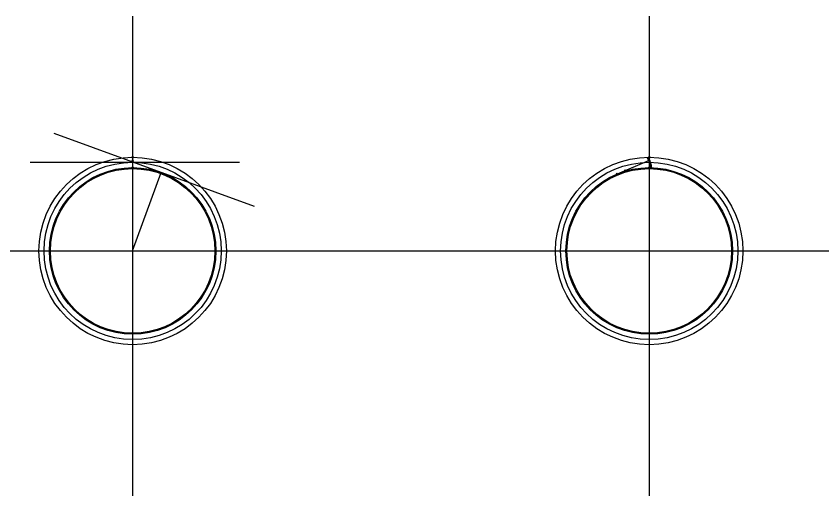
# Model space of a CAD drawing. Header units: millimetres. Extents: x 0 to 3308, y 0 to 1318.
# Drawn here: x 698 to 1654, y 86 to 654 of the extents above; entities that cross this region are included whole.
import ezdxf

# ---------------------------------------------------------------- set-up
doc = ezdxf.new("R2010")
doc.units = ezdxf.units.MM
doc.header["$MEASUREMENT"] = 0
doc.header["$PDMODE"] = 3
doc.layers.add('Layer1', color=1, linetype='Continuous')
doc.layers.add('контур', color=7, linetype='Continuous', lineweight=50)

msp = doc.modelspace()

# ---------------------------------------------------------------- linework, layer by layer
for p, q in [((836.5, 654), (836.5, 86)), ((1448.5, 654), (1448.5, 86)), ((980.77, 428.49), (743.47, 514.86)), ((715, 481), (963, 481)), ((1448.5, 482.89), (1410.55, 467.08)), ((836.5, 376), (870.25, 468.72)), ((545.5, 376), (1157.5, 376)), ((1157.5, 376), (1769.5, 376))]:
    msp.add_line(p, q)
for centre, radius in [((836.5, 376), 111), ((836.5, 376), 105), ((1448.5, 376), 111), ((1448.5, 376), 105), ((836.5, 376), 98.67), ((836.5, 376), 97.5), ((1448.5, 376), 98.67), ((1448.5, 376), 97.5)]:
    msp.add_circle(centre, radius)
for p in [(836.5, 487), (836.5, 487), (1448.5, 487), (1448.5, 487), (836.5, 474.67), (1420.04, 471.03), (1448.5, 474.67), (1410.55, 467.08)]:
    msp.add_point(p)
at = {"layer": 'Layer1'}
for p, q in [((836.5, 487), (836.5, 474.67)), ((1448.5, 487), (1448.5, 474.67))]:
    msp.add_line(p, q, dxfattribs=at)
for p in [(836.5, 482.89), (1448.5, 482.89)]:
    msp.add_point(p, dxfattribs=at)
at = {"layer": 'контур'}
msp.add_arc((1420.04, 471.03), 30.83, 4.54317, 31.15114, dxfattribs=at)

doc.saveas('drawing.dxf')
